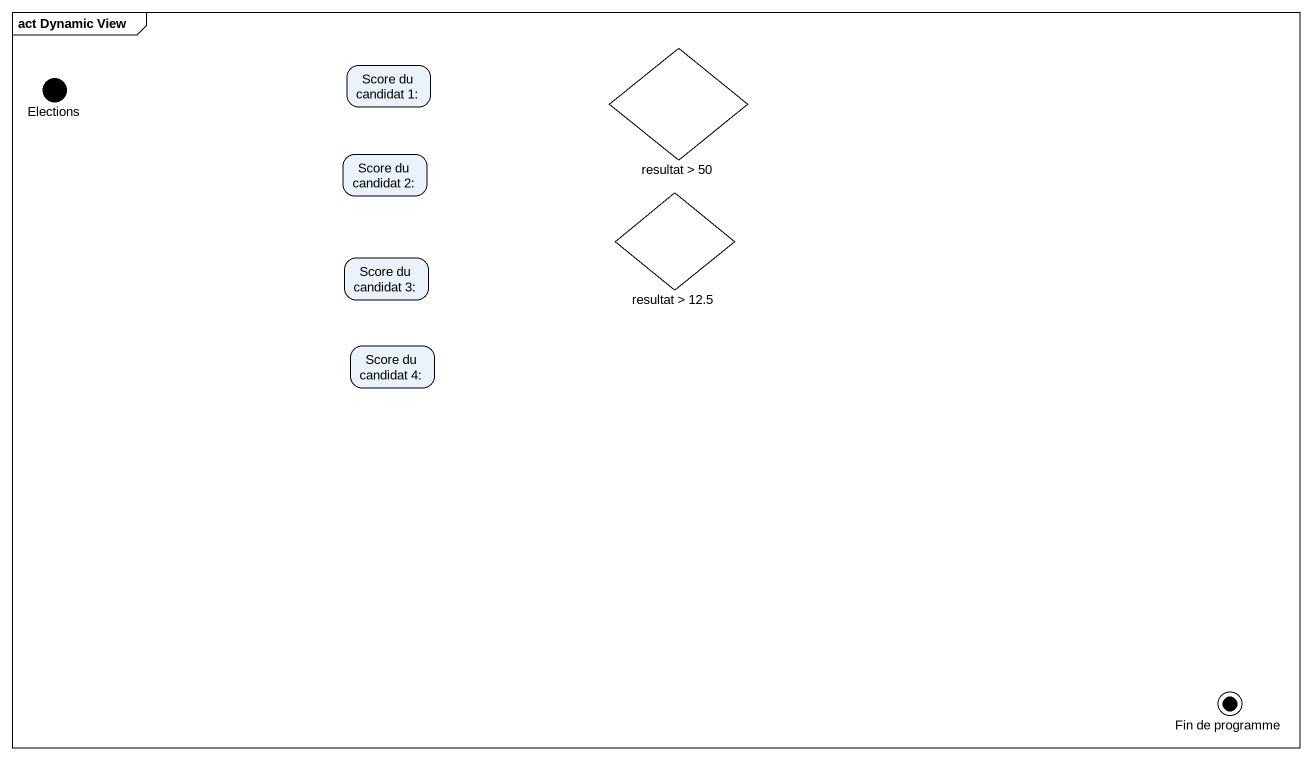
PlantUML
@startuml
mainframe act Dynamic View
hide empty description
state Elections <<start>>
state "Score du candidat 1:" as Score_du_candidat_1
state "resultat > 50" as resultat_50 <<choice>>
state "Score du candidat 2:" as Score_du_candidat_2
state "resultat > 12.5" as resultat_12_5 <<choice>>
state "Score du candidat 3:" as Score_du_candidat_3
state "Score du candidat 4:" as Score_du_candidat_4
state "Fin de programme" as Fin_de_programme <<end>>
@enduml
